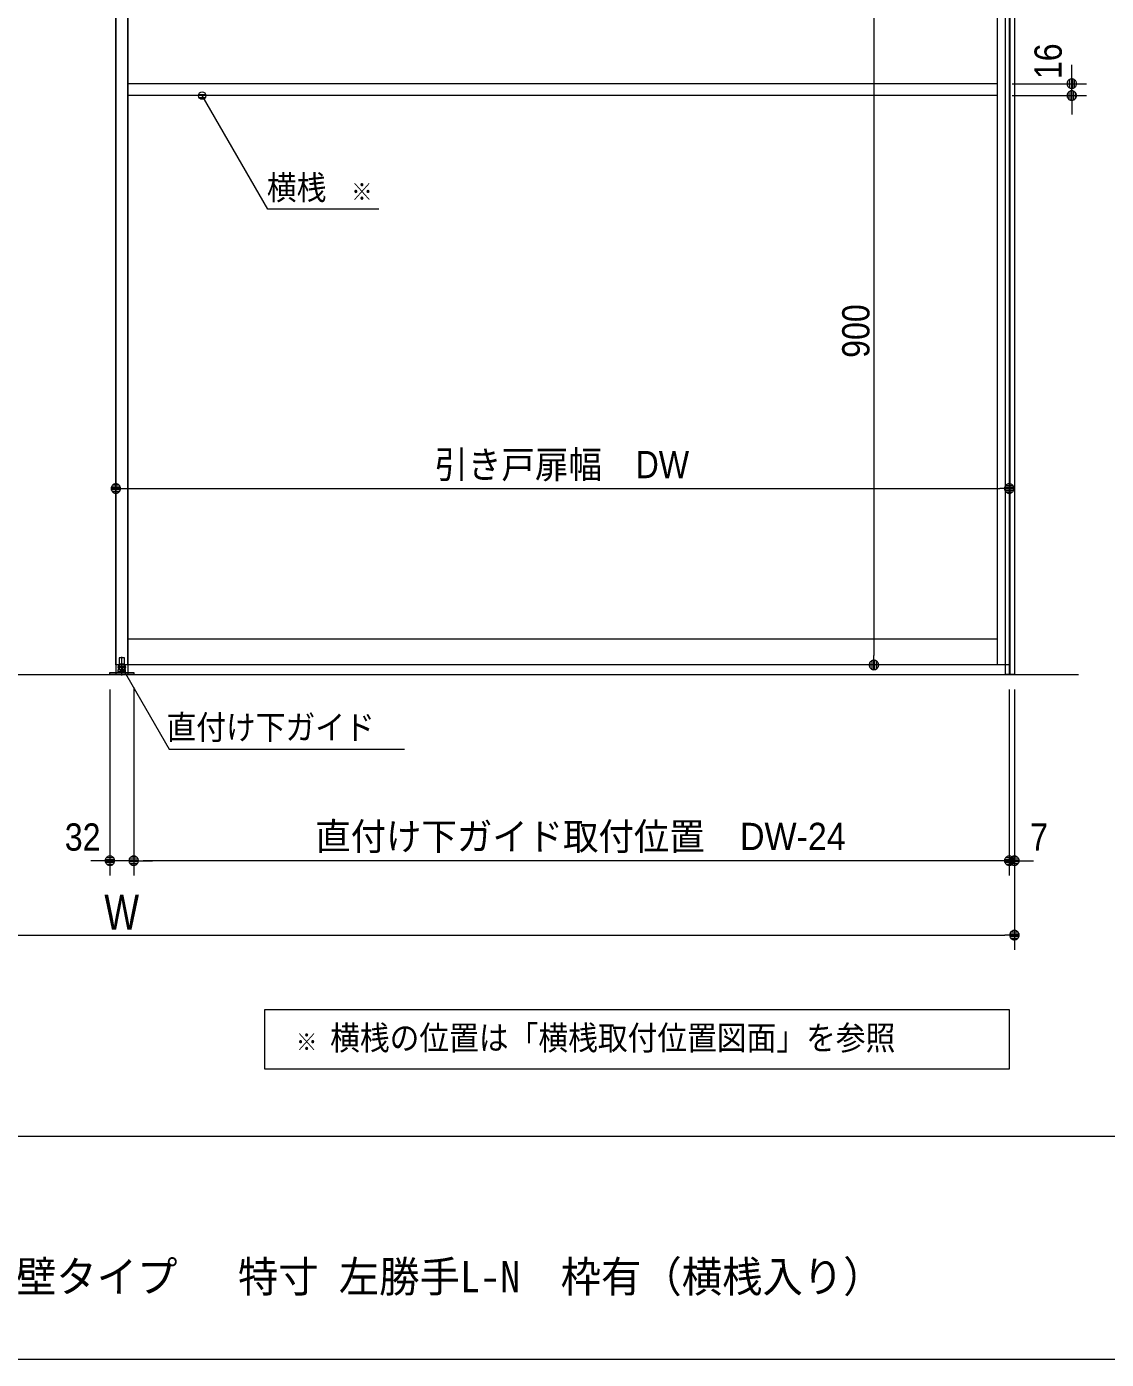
# Model space of a CAD drawing. Units: millimetres, scale not verified. Extents: x -6062 to 6062, y -3045 to 3045.
# Drawn here: x -3423 to -1973, y -2770 to -979 of the extents above; entities that cross this region are included whole.
import ezdxf
from ezdxf.enums import TextEntityAlignment as Align

# ---------------------------------------------------------------- set-up
doc = ezdxf.new("R2010")
doc.units = ezdxf.units.MM
doc.header["$LTSCALE"] = 20
for name, color, linetype, lineweight in [('0-0_2寸法-1', 7, 'Continuous', 9), ('0-1_0', 7, 'Continuous', 9), ('0-2_2寸法-2', 7, 'Continuous', 9), ('0-3_2寸法-3', 7, 'Continuous', 9), ('0-4_1図面枠', 7, 'Continuous', 9), ('0-5_3一般', 7, 'Continuous', 9)]:
    doc.layers.add(name, color=color, linetype=linetype, lineweight=lineweight)
doc.styles.add('ＭＳ ゴシック', font='')
doc.styles.add('ＭＳ Ｐゴシック', font='')
doc.styles.get('ＭＳ ゴシック').set_extended_font_data('MS Gothic')
doc.styles.get('ＭＳ Ｐゴシック').set_extended_font_data('MS PGothic')

# ---------------------------------------------------------------- blocks, each defined once
blk = doc.blocks.new('_Dot')
at = {"layer": '0-1_0'}
for p, q in [((-10, 0), (-20, 0)), ((9.78, 2), (-9.78, 2)), ((7.99, 6), (-7.99, 6)), ((9.16, -3.98), (-9.16, -3.98)), ((6, -7.98), (-6, -7.98))]:
    blk.add_line(p, q, dxfattribs=at)
for points in [[(10, 0), (9.92, 1.25), (9.69, 2.49), (9.3, 3.68), (8.76, 4.82), (8.09, 5.88), (7.29, 6.85), (6.37, 7.71), (5.36, 8.44), (4.26, 9.05), (3.09, 9.51), (1.87, 9.82), (0.63, 9.98), (-0.63, 9.98), (-1.87, 9.82), (-3.09, 9.51), (-4.26, 9.05), (-5.36, 8.44), (-6.37, 7.71), (-7.29, 6.85), (-8.09, 5.88), (-8.76, 4.82), (-9.3, 3.68), (-9.69, 2.49), (-9.92, 1.25), (-10, 0), (0, 0)], [(-10, 0), (-9.92, -1.25), (-9.69, -2.49), (-9.3, -3.68), (-8.76, -4.82), (-8.09, -5.88), (-7.29, -6.85), (-6.37, -7.71), (-5.36, -8.44), (-4.26, -9.05), (-3.09, -9.51), (-1.87, -9.82), (-0.63, -9.98), (0.63, -9.98), (1.87, -9.82), (3.09, -9.51), (4.26, -9.05), (5.36, -8.44), (6.37, -7.71), (7.29, -6.85), (8.09, -5.88), (8.76, -4.82), (9.3, -3.68), (9.69, -2.49), (9.92, -1.25), (10, 0), (0, 0)]]:
    blk.add_lwpolyline(points, close=True, dxfattribs=at)
blk = doc.blocks.new('グループ-44')
at = {"layer": '0-5_3一般'}
for p, q in [((-6320, 10000), (-6320, -37000)), ((-55696.5, -37000), (-4456.5, -37000))]:
    blk.add_line(p, q, dxfattribs=at)
blk = doc.blocks.new('グループ-45')
at = {"layer": '0-5_3一般'}
for p, q in [((-30320, 9100), (-30320, -37000)), ((-30000, -36740), (-30000, 9100)), ((-30000, 9100), (-30000, -37000)), ((-6640, 9100), (-6640, -36740)), ((-6320, 9100), (-6320, -36740)), ((-6640, -21120), (-30000, -21120)), ((-6640, -21440), (-30000, -21440)), ((-30000, -36040), (-6640, -36040)), ((-30160, -37027.8), (-30160, -36520)), ((-6320, -36740), (-30320, -36740)), ((-30260, -36862), (-30200, -36862)), ((-30260, -36922), (-30260, -36862)), ((-30235, -36560), (-30235, -36800)), ((-30235, -36800), (-30085, -36800)), ((-30234, -36800), (-30234, -36862)), ((-30086, -36800), (-30234, -36800)), ((-30095, -36550), (-30225, -36550)), ((-30200, -36862), (-30120, -36862)), ((-30120, -36862), (-30060, -36862)), ((-30086, -36800), (-30086, -36862)), ((-30085, -36800), (-30085, -36560)), ((-30060, -36922), (-30060, -36862)), ((-54000, -37000), (-30000, -37000)), ((-30480, -36942), (-30060, -36942)), ((-30060, -36922), (-30260, -36922)), ((-30060, -36942), (-30060, -36922))]:
    blk.add_line(p, q, dxfattribs=at)
for points in [[(-30320, -36740), (-30320, 9100), (-6320, 9100)], [(-29840, -37000), (-30480, -37000), (-30480, -36942)], [(-30060, -36922), (-30260, -36922), (-30260, -36942)], [(-30060, -36942), (-29840, -36942), (-29840, -37000)]]:
    blk.add_lwpolyline(points, dxfattribs=at)
for centre, start, end in [((-30225, -36560), 90, 180), ((-30095, -36560), 0, 90)]:
    blk.add_arc(centre, 10, start, end, dxfattribs=at)
blk = doc.blocks.new('グループ-46')
at = {"layer": '0-5_3一般'}
for name in ['グループ-44', 'グループ-45']:
    blk.add_blockref(name, (0, 0), dxfattribs=at)
blk = doc.blocks.new('グループ-54')
at = {"layer": '0-5_3一般'}
for p, q in [((-6420, -37000), (-6420, 10000)), ((-6300, 10000), (-6300, -37000)), ((-6180, 10000), (-6180, -37000)), ((-6180, -37000), (-6420, -37000))]:
    blk.add_line(p, q, dxfattribs=at)
blk = doc.blocks.new('グループ-61')
at = {"layer": '0-4_1図面枠'}
blk.add_line((-80000, -49400), (80000, -49400), dxfattribs=at)
blk.add_lwpolyline([(-80000, 55400), (80000, 55400), (80000, -55400), (-80000, -55400)], close=True, dxfattribs=at)
blk = doc.blocks.new('図面枠')
at = {"layer": '0-4_1図面枠'}
blk.add_blockref('グループ-61', (0, 0), dxfattribs=at)

msp = doc.modelspace()

# ---------------------------------------------------------------- linework, layer by layer
at = {"layer": '0-0_2寸法-1'}
for p, q in [((-2285.2, -949.71), (-2285.2, -1824.29)), ((-3303.5, -1580), (-3303.3, -1580)), ((-2103.5, -1580), (-2103.3, -1580)), ((-3290.79, -1600), (-2116.21, -1600)), ((-2155.2, -1837), (-2305.2, -1837)), ((-3279.5, -1867.1), (-3279.5, -2120)), ((-2103.5, -1870), (-2103.5, -2120)), ((-2116.21, -2100), (-3266.79, -2100)), ((-2096.5, -2120), (-2096.5, -2220)), ((-4481.79, -2200), (-2109.21, -2200))]:
    msp.add_line(p, q, dxfattribs=at)
at = {"layer": '0-2_2寸法-2'}
for p, q in [((-2019.5, -1043.29), (-2019.5, -1030.58)), ((-2099.5, -1056), (-1999.5, -1056)), ((-2019.5, -1072), (-2019.5, -1056)), ((-2099.5, -1072), (-1999.5, -1072)), ((-2019.5, -1084.71), (-2019.5, -1097.42)), ((-3311.5, -1870), (-3311.5, -2120)), ((-3279.5, -1867.1), (-3279.5, -2120)), ((-2103.5, -1870), (-2103.5, -2120)), ((-2096.5, -1870), (-2096.5, -2120)), ((-3324.21, -2100), (-3336.92, -2100)), ((-3279.5, -2100), (-3311.5, -2100)), ((-3266.79, -2100), (-3254.08, -2100)), ((-2116.21, -2100), (-2128.92, -2100)), ((-2103.5, -2100), (-2096.5, -2100)), ((-2083.79, -2100), (-2071.08, -2100))]:
    msp.add_line(p, q, dxfattribs=at)
at = {"layer": '0-3_2寸法-3'}
for p, q in [((-3182.61, -1071.01), (-3192.39, -1071.01)), ((-3187.33, -1067.01), (-3187.67, -1067.01)), ((-3187.33, -1067.01), (-3187.67, -1067.01)), ((-3183.5, -1075.01), (-3191.5, -1075.01)), ((-3290.6, -1839.01), (-3300.4, -1839.01)), ((-3291.5, -1843.01), (-3299.5, -1843.01)), ((-3295.31, -1835.01), (-3295.69, -1835.01)), ((-3295.31, -1835.01), (-3295.69, -1835.01))]:
    msp.add_line(p, q, dxfattribs=at)
for points in [[(-2950.16, -1224.84), (-3099.26, -1224.84), (-3187.5, -1072)], [(-3295.5, -1840), (-3231.99, -1950), (-2915.98, -1950)]]:
    msp.add_lwpolyline(points, dxfattribs=at)
msp.add_lwpolyline([(-3103.5, -2300), (-2103.5, -2300), (-2103.5, -2380), (-3103.5, -2380)], close=True, dxfattribs=at)
for centre in [(-3187.5, -1072), (-3187.5, -1072), (-3295.5, -1840), (-3295.5, -1840)]:
    msp.add_circle(centre, 5.01, dxfattribs=at)

# ---------------------------------------------------------------- block references
at = {"layer": '0-0_2寸法-1', "xscale": 0.6356201, "yscale": 0.6356201}
for p, rotation in [((-3303.5, -1600), 180), ((-2285.2, -1837), 270), ((-3279.5, -2100), 180)]:
    msp.add_blockref('_Dot', p, dxfattribs=dict(at, rotation=rotation))
for p in [(-2103.5, -1600), (-2103.5, -2100), (-2096.5, -2200)]:
    msp.add_blockref('_Dot', p, dxfattribs=at)
at = {"layer": '0-2_2寸法-2', "xscale": 0.6356201, "yscale": 0.6356201}
for p, rotation in [((-2019.5, -1056), 270), ((-2019.5, -1072), 90), ((-3279.5, -2100), 180), ((-2096.5, -2100), 180)]:
    msp.add_blockref('_Dot', p, dxfattribs=dict(at, rotation=rotation))
for p in [(-3311.5, -2100), (-2103.5, -2100)]:
    msp.add_blockref('_Dot', p, dxfattribs=at)
at = {"layer": '0-4_1図面枠', "xscale": 0.05, "yscale": 0.05}
msp.add_blockref('図面枠', (-1787.5, 0), dxfattribs=at)
at = {"layer": '0-5_3一般', "xscale": 0.05, "yscale": 0.05}
for name in ['グループ-46', 'グループ-54']:
    msp.add_blockref(name, (-1787.5, 0), dxfattribs=at)

# ---------------------------------------------------------------- texts
at = {"layer": '0-0_2寸法-1', "style": 'ＭＳ Ｐゴシック', "width": 0.9}
msp.add_text('900', height=36.66, rotation=90, dxfattribs=at).set_placement((-2280.24, -1424.38), align=Align.BOTTOM_LEFT)
at = {"layer": '0-0_2寸法-1', "style": 'ＭＳ Ｐゴシック'}
for s, height, width, p in [('引き戸扉幅\u3000DW', 36.69, 0.9, (-2875.66, -1597.07)), ('直付け下ガイド取付位置\u3000DW-24', 36.69, 0.95, (-3035.58, -2096.79)), ('W', 47.21, 0.8, (-3318.96, -2207.07))]:
    msp.add_text(s, height=height, dxfattribs=dict(at, width=width)).set_placement(p, align=Align.BOTTOM_LEFT)
at = {"layer": '0-2_2寸法-2', "style": 'ＭＳ Ｐゴシック', "width": 0.9}
msp.add_text('16', height=36.66, rotation=90, dxfattribs=at).set_placement((-2021.98, -1049.9), align=Align.BOTTOM_LEFT)
for s, p in [('32', (-3372.09, -2097.52)), ('7', (-2075.4, -2097.52))]:
    msp.add_text(s, height=36.66, dxfattribs=at).set_placement(p, align=Align.BOTTOM_LEFT)
at = {"layer": '0-3_2寸法-3', "style": 'ＭＳ ゴシック', "width": 0.9}
for s, height, p in [('横桟', 32.55, (-3100.61, -1221.66)), ('※', 23.31, (-2987.26, -1219.88)), ('直付け下ガイド', 32.55, (-3235.44, -1946.83)), ('横桟の位置は「横桟取付位置図面」を参照', 32.55, (-3015.68, -2364.03)), ('※', 23.31, (-3061.52, -2362.25))]:
    msp.add_text(s, height=height, dxfattribs=at).set_placement(p, align=Align.BOTTOM_LEFT)
at = {"layer": '0-4_1図面枠', "style": 'ＭＳ ゴシック', "width": 0.95}
msp.add_text('1枚引き込み＋袖壁タイプ \u3000特寸 左勝手L-N\u3000枠有（横桟入り）', height=41.84, dxfattribs=at).set_placement((-3844.15, -2692.37), align=Align.BOTTOM_LEFT)

doc.saveas('drawing.dxf')
